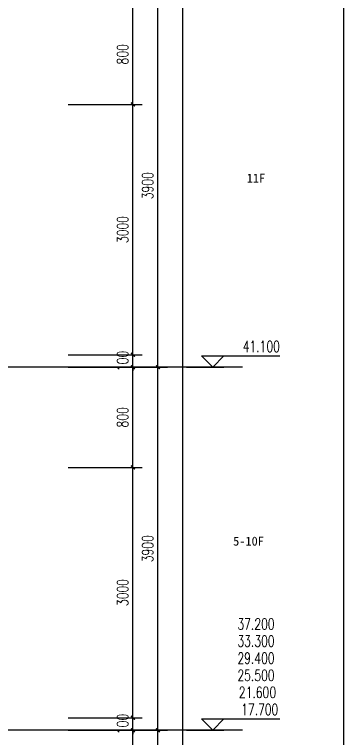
# Model space of a CAD drawing. Extents: x 1738711 to 2346805, y 1189731 to 2516152.
# Drawn here: x 1921000 to 1923631, y 1233528 to 1239312 of the extents above; entities that cross this region are included whole.
import ezdxf

# ---------------------------------------------------------------- set-up
doc = ezdxf.new("R2010")
doc.units = 0
doc.header["$LTSCALE"] = 1000
doc.header["$MEASUREMENT"] = 0
for name, color, linetype in [('DIM_ELEV', 3, 'Continuous'), ('DOTE', 1, 'Continuous'), ('PUB_DIM', 3, 'Continuous'), ('PUB_TEXT', 7, 'Continuous'), ('看线', 8, 'Continuous')]:
    doc.layers.add(name, color=color, linetype=linetype)
doc.styles.add('_TCH_DIM', font='SIMPLEX', dxfattribs={"bigfont": 'GBCBIG'})
doc.styles.add('_TCH_DIM_T3', font='SIMPLEX', dxfattribs={"width": 0.705882, "bigfont": 'GBCBIG'})
doc.styles.add('STW', font='simhei_0.ttf')
doc.dimstyles.new('_TCH_ARCH&&30', dxfattribs={"dimtxt": 89.25, "dimasz": 30, "dimexe": 75, "dimexo": 90, "dimgap": 37.875, "dimtad": 1, "dimdec": 0, "dimzin": 0, "dimdsep": 46, "dimtxsty": '_TCH_DIM_T3', "dimblk": 'ARCHTICK', "dimcen": 0.09, "dimclrt": 7, "dimazin": 2, "dimtfac": 1, "dimtdec": 0, "dimtix": 1, "dimtmove": 2, "dimatfit": 3, "dimfxl": 20, "dimtolj": 1, "dimtzin": 0, "dimarcsym": 0})

# ---------------------------------------------------------------- blocks, each defined once
blk = doc.blocks.new('_ArchTick')
at = {"color": 0, "linetype": 'ByBlock', "const_width": 0.4}
blk.add_lwpolyline([(-0.5, -0.5), (0.5, 0.5)], dxfattribs=at)
blk = doc.blocks.new('*D1136')
at = {"layer": 'Defpoints', "color": 0, "transparency": 16777216}
for p in [(1921338.1, 1233594.4), (1921947.2, 1233594.4), (1921338.1, 1232794.4)]:
    blk.add_point(p, dxfattribs=at)
at = {"layer": 'PUB_DIM', "color": 0, "lineweight": -2, "transparency": 16777216}
for p, q in [((1921428.1, 1233594.4), (1922022.2, 1233594.4)), ((1921947.2, 1232794.4), (1921947.2, 1233594.4)), ((1921428.1, 1232794.4), (1922022.2, 1232794.4))]:
    blk.add_line(p, q, dxfattribs=at)
at = {"layer": 'PUB_DIM', "color": 0, "lineweight": -2, "transparency": 16777216, "xscale": 30, "yscale": 30, "zscale": 30}
for p, rotation in [((1921947.2, 1233594.4), 90), ((1921947.2, 1232794.4), 270)]:
    blk.add_blockref('_ArchTick', p, dxfattribs=dict(at, rotation=rotation))
at = {"layer": 'PUB_DIM', "color": 7, "transparency": 16777216, "insert": (1921864.7, 1233194.4), "char_height": 89.25, "attachment_point": 5, "rotation": 90, "style": '_TCH_DIM_T3'}
blk.add_mtext('\\A1;800', dxfattribs=at)
blk = doc.blocks.new('*D1137')
at = {"layer": 'Defpoints', "color": 0, "transparency": 16777216}
for p in [(1921338.1, 1233694.4), (1921947.2, 1233694.4), (1921338.1, 1233594.4)]:
    blk.add_point(p, dxfattribs=at)
at = {"layer": 'PUB_DIM', "color": 0, "lineweight": -2, "transparency": 16777216}
for p, q in [((1921428.1, 1233694.4), (1922022.2, 1233694.4)), ((1921947.2, 1233694.4), (1921947.2, 1233724.4)), ((1921947.2, 1233594.4), (1921947.2, 1233694.4)), ((1921428.1, 1233594.4), (1922022.2, 1233594.4)), ((1921947.2, 1233594.4), (1921947.2, 1233564.4))]:
    blk.add_line(p, q, dxfattribs=at)
at = {"layer": 'PUB_DIM', "color": 0, "lineweight": -2, "transparency": 16777216, "xscale": 30, "yscale": 30, "zscale": 30}
for p, rotation in [((1921947.2, 1233694.4), 270), ((1921947.2, 1233594.4), 90)]:
    blk.add_blockref('_ArchTick', p, dxfattribs=dict(at, rotation=rotation))
at = {"layer": 'PUB_DIM', "color": 7, "transparency": 16777216, "insert": (1921864.7, 1233644.4), "char_height": 89.25, "attachment_point": 5, "rotation": 90, "style": '_TCH_DIM_T3'}
blk.add_mtext('\\A1;100', dxfattribs=at)
blk = doc.blocks.new('*D1138')
at = {"layer": 'Defpoints', "color": 0, "transparency": 16777216}
for p in [(1921338.1, 1235694.4), (1921947.2, 1235694.4), (1921338.1, 1233694.4)]:
    blk.add_point(p, dxfattribs=at)
at = {"layer": 'PUB_DIM', "color": 0, "lineweight": -2, "transparency": 16777216}
for p, q in [((1921428.1, 1235694.4), (1922022.2, 1235694.4)), ((1921947.2, 1233694.4), (1921947.2, 1235694.4)), ((1921428.1, 1233694.4), (1922022.2, 1233694.4))]:
    blk.add_line(p, q, dxfattribs=at)
at = {"layer": 'PUB_DIM', "color": 0, "lineweight": -2, "transparency": 16777216, "xscale": 30, "yscale": 30, "zscale": 30}
for p, rotation in [((1921947.2, 1235694.4), 90), ((1921947.2, 1233694.4), 270)]:
    blk.add_blockref('_ArchTick', p, dxfattribs=dict(at, rotation=rotation))
at = {"layer": 'PUB_DIM', "color": 7, "transparency": 16777216, "insert": (1921864.7, 1234694.4), "char_height": 89.25, "attachment_point": 5, "rotation": 90, "style": '_TCH_DIM_T3'}
blk.add_mtext('\\A1;3000', dxfattribs=at)
blk = doc.blocks.new('*D1139')
at = {"layer": 'Defpoints', "color": 0, "transparency": 16777216}
for p in [(1921338.1, 1236494.4), (1921947.2, 1236494.4), (1921338.1, 1235694.4)]:
    blk.add_point(p, dxfattribs=at)
at = {"layer": 'PUB_DIM', "color": 0, "lineweight": -2, "transparency": 16777216}
for p, q in [((1921428.1, 1236494.4), (1922022.2, 1236494.4)), ((1921947.2, 1235694.4), (1921947.2, 1236494.4)), ((1921428.1, 1235694.4), (1922022.2, 1235694.4))]:
    blk.add_line(p, q, dxfattribs=at)
at = {"layer": 'PUB_DIM', "color": 0, "lineweight": -2, "transparency": 16777216, "xscale": 30, "yscale": 30, "zscale": 30}
for p, rotation in [((1921947.2, 1236494.4), 90), ((1921947.2, 1235694.4), 270)]:
    blk.add_blockref('_ArchTick', p, dxfattribs=dict(at, rotation=rotation))
at = {"layer": 'PUB_DIM', "color": 7, "transparency": 16777216, "insert": (1921864.7, 1236094.4), "char_height": 89.25, "attachment_point": 5, "rotation": 90, "style": '_TCH_DIM_T3'}
blk.add_mtext('\\A1;800', dxfattribs=at)
blk = doc.blocks.new('*D1140')
at = {"layer": 'Defpoints', "color": 0, "transparency": 16777216}
for p in [(1921338.1, 1236594.4), (1921947.2, 1236594.4), (1921338.1, 1236494.4)]:
    blk.add_point(p, dxfattribs=at)
at = {"layer": 'PUB_DIM', "color": 0, "lineweight": -2, "transparency": 16777216}
for p, q in [((1921428.1, 1236594.4), (1922022.2, 1236594.4)), ((1921947.2, 1236594.4), (1921947.2, 1236624.4)), ((1921947.2, 1236494.4), (1921947.2, 1236594.4)), ((1921428.1, 1236494.4), (1922022.2, 1236494.4)), ((1921947.2, 1236494.4), (1921947.2, 1236464.4))]:
    blk.add_line(p, q, dxfattribs=at)
at = {"layer": 'PUB_DIM', "color": 0, "lineweight": -2, "transparency": 16777216, "xscale": 30, "yscale": 30, "zscale": 30}
for p, rotation in [((1921947.2, 1236594.4), 270), ((1921947.2, 1236494.4), 90)]:
    blk.add_blockref('_ArchTick', p, dxfattribs=dict(at, rotation=rotation))
at = {"layer": 'PUB_DIM', "color": 7, "transparency": 16777216, "insert": (1921864.7, 1236544.4), "char_height": 89.25, "attachment_point": 5, "rotation": 90, "style": '_TCH_DIM_T3'}
blk.add_mtext('\\A1;100', dxfattribs=at)
blk = doc.blocks.new('*D1141')
at = {"layer": 'Defpoints', "color": 0, "transparency": 16777216}
for p in [(1921338.1, 1238594.4), (1921947.2, 1238594.4), (1921338.1, 1236594.4)]:
    blk.add_point(p, dxfattribs=at)
at = {"layer": 'PUB_DIM', "color": 0, "lineweight": -2, "transparency": 16777216}
for p, q in [((1921428.1, 1238594.4), (1922022.2, 1238594.4)), ((1921947.2, 1236594.4), (1921947.2, 1238594.4)), ((1921428.1, 1236594.4), (1922022.2, 1236594.4))]:
    blk.add_line(p, q, dxfattribs=at)
at = {"layer": 'PUB_DIM', "color": 0, "lineweight": -2, "transparency": 16777216, "xscale": 30, "yscale": 30, "zscale": 30}
for p, rotation in [((1921947.2, 1238594.4), 90), ((1921947.2, 1236594.4), 270)]:
    blk.add_blockref('_ArchTick', p, dxfattribs=dict(at, rotation=rotation))
at = {"layer": 'PUB_DIM', "color": 7, "transparency": 16777216, "insert": (1921864.7, 1237594.4), "char_height": 89.25, "attachment_point": 5, "rotation": 90, "style": '_TCH_DIM_T3'}
blk.add_mtext('\\A1;3000', dxfattribs=at)
blk = doc.blocks.new('*D1142')
at = {"layer": 'Defpoints', "color": 0, "transparency": 16777216}
for p in [(1921338.1, 1239394.4), (1921947.2, 1239394.4), (1921338.1, 1238594.4)]:
    blk.add_point(p, dxfattribs=at)
at = {"layer": 'PUB_DIM', "color": 0, "lineweight": -2, "transparency": 16777216}
for p, q in [((1921428.1, 1239394.4), (1922022.2, 1239394.4)), ((1921947.2, 1238594.4), (1921947.2, 1239394.4)), ((1921428.1, 1238594.4), (1922022.2, 1238594.4))]:
    blk.add_line(p, q, dxfattribs=at)
at = {"layer": 'PUB_DIM', "color": 0, "lineweight": -2, "transparency": 16777216, "xscale": 30, "yscale": 30, "zscale": 30}
for p, rotation in [((1921947.2, 1239394.4), 90), ((1921947.2, 1238594.4), 270)]:
    blk.add_blockref('_ArchTick', p, dxfattribs=dict(at, rotation=rotation))
at = {"layer": 'PUB_DIM', "color": 7, "transparency": 16777216, "insert": (1921864.7, 1238994.4), "char_height": 89.25, "attachment_point": 5, "rotation": 90, "style": '_TCH_DIM_T3'}
blk.add_mtext('\\A1;800', dxfattribs=at)
blk = doc.blocks.new('*D1148')
at = {"layer": 'Defpoints', "color": 0, "transparency": 16777216}
for p in [(1921338.1, 1233594.4), (1922147.2, 1233594.4), (1921338.1, 1230694.4)]:
    blk.add_point(p, dxfattribs=at)
at = {"layer": 'PUB_DIM', "color": 0, "lineweight": -2, "transparency": 16777216}
for p, q in [((1921428.1, 1233594.4), (1922222.2, 1233594.4)), ((1922147.2, 1230694.4), (1922147.2, 1233594.4)), ((1921428.1, 1230694.4), (1922222.2, 1230694.4))]:
    blk.add_line(p, q, dxfattribs=at)
at = {"layer": 'PUB_DIM', "color": 0, "lineweight": -2, "transparency": 16777216, "xscale": 30, "yscale": 30, "zscale": 30}
for p, rotation in [((1922147.2, 1233594.4), 90), ((1922147.2, 1230694.4), 270)]:
    blk.add_blockref('_ArchTick', p, dxfattribs=dict(at, rotation=rotation))
at = {"layer": 'PUB_DIM', "color": 7, "transparency": 16777216, "insert": (1922064.7, 1232144.4), "char_height": 89.25, "attachment_point": 5, "rotation": 90, "style": '_TCH_DIM_T3'}
blk.add_mtext('\\A1;3900', dxfattribs=at)
blk = doc.blocks.new('*D1149')
at = {"layer": 'Defpoints', "color": 0, "transparency": 16777216}
for p in [(1921338.1, 1236494.4), (1922147.2, 1236494.4), (1921338.1, 1233594.4)]:
    blk.add_point(p, dxfattribs=at)
at = {"layer": 'PUB_DIM', "color": 0, "lineweight": -2, "transparency": 16777216}
for p, q in [((1921428.1, 1236494.4), (1922222.2, 1236494.4)), ((1922147.2, 1233594.4), (1922147.2, 1236494.4)), ((1921428.1, 1233594.4), (1922222.2, 1233594.4))]:
    blk.add_line(p, q, dxfattribs=at)
at = {"layer": 'PUB_DIM', "color": 0, "lineweight": -2, "transparency": 16777216, "xscale": 30, "yscale": 30, "zscale": 30}
for p, rotation in [((1922147.2, 1236494.4), 90), ((1922147.2, 1233594.4), 270)]:
    blk.add_blockref('_ArchTick', p, dxfattribs=dict(at, rotation=rotation))
at = {"layer": 'PUB_DIM', "color": 7, "transparency": 16777216, "insert": (1922064.7, 1235044.4), "char_height": 89.25, "attachment_point": 5, "rotation": 90, "style": '_TCH_DIM_T3'}
blk.add_mtext('\\A1;3900', dxfattribs=at)
blk = doc.blocks.new('*D1150')
at = {"layer": 'Defpoints', "color": 0, "transparency": 16777216}
for p in [(1921338.1, 1239394.4), (1922147.2, 1239394.4), (1921338.1, 1236494.4)]:
    blk.add_point(p, dxfattribs=at)
at = {"layer": 'PUB_DIM', "color": 0, "lineweight": -2, "transparency": 16777216}
for p, q in [((1921428.1, 1239394.4), (1922222.2, 1239394.4)), ((1922147.2, 1236494.4), (1922147.2, 1239394.4)), ((1921428.1, 1236494.4), (1922222.2, 1236494.4))]:
    blk.add_line(p, q, dxfattribs=at)
at = {"layer": 'PUB_DIM', "color": 0, "lineweight": -2, "transparency": 16777216, "xscale": 30, "yscale": 30, "zscale": 30}
for p, rotation in [((1922147.2, 1239394.4), 90), ((1922147.2, 1236494.4), 270)]:
    blk.add_blockref('_ArchTick', p, dxfattribs=dict(at, rotation=rotation))
at = {"layer": 'PUB_DIM', "color": 7, "transparency": 16777216, "insert": (1922064.7, 1237944.4), "char_height": 89.25, "attachment_point": 5, "rotation": 90, "style": '_TCH_DIM_T3'}
blk.add_mtext('\\A1;3900', dxfattribs=at)
blk = doc.blocks.new('*D1152')
at = {"layer": 'Defpoints', "color": 0, "transparency": 16777216}
for p in [(1921338.1, 1242394.4), (1922347.2, 1242394.4), (1921338.1, 1221594.4)]:
    blk.add_point(p, dxfattribs=at)
at = {"layer": 'PUB_DIM', "color": 0, "lineweight": -2, "transparency": 16777216}
for p, q in [((1921428.1, 1242394.4), (1922422.2, 1242394.4)), ((1922347.2, 1221594.4), (1922347.2, 1242394.4)), ((1921428.1, 1221594.4), (1922422.2, 1221594.4))]:
    blk.add_line(p, q, dxfattribs=at)
at = {"layer": 'PUB_DIM', "color": 0, "lineweight": -2, "transparency": 16777216, "xscale": 30, "yscale": 30, "zscale": 30}
for p, rotation in [((1922347.2, 1242394.4), 90), ((1922347.2, 1221594.4), 270)]:
    blk.add_blockref('_ArchTick', p, dxfattribs=dict(at, rotation=rotation))
at = {"layer": 'PUB_DIM', "color": 7, "transparency": 16777216, "insert": (1922264.7, 1231994.4), "char_height": 89.25, "attachment_point": 5, "rotation": 90, "style": '_TCH_DIM_T3'}
blk.add_mtext('\\A1;48300', dxfattribs=at)

msp = doc.modelspace()

# ---------------------------------------------------------------- linework, layer by layer
at = {"layer": 'DIM_ELEV'}
for p, q in [((1922585.1, 1236494.4), (1922495.1, 1236584.4)), ((1922495.1, 1236584.4), (1923121.5, 1236584.4)), ((1922585.1, 1236494.4), (1922675.1, 1236584.4)), ((1922375.1, 1236494.4), (1922675.1, 1236494.4)), ((1922585.1, 1233594.4), (1922495.1, 1233684.4)), ((1922495.1, 1233684.4), (1923121.5, 1233684.4)), ((1922585.1, 1233594.4), (1922675.1, 1233684.4)), ((1922375.1, 1233594.4), (1922675.1, 1233594.4))]:
    msp.add_line(p, q, dxfattribs=at)
at = {"layer": 'DOTE'}
for p, q in [((1922822.8, 1236494.4), (1916828.3, 1236494.4)), ((1922822.8, 1233594.4), (1916828.3, 1233594.4))]:
    msp.add_line(p, q, dxfattribs=at)
at = {"layer": '看线'}
msp.add_line((1923630.8, 1242881.6), (1923630.8, 1220651.6), dxfattribs=at)

# ---------------------------------------------------------------- texts
at = {"style": 'STW'}
for s, p in [('11F', (1922857.2, 1237969.1)), ('5-10F', (1922748.6, 1235069.1))]:
    msp.add_text(s, height=72.1, dxfattribs=at).set_placement(p)
at = {"layer": 'PUB_TEXT', "color": 7, "style": '_TCH_DIM', "width": 0.705882}
for s, p in [('41.100', (1922824.5, 1236615.9)), ('37.200', (1922782.5, 1234398.4)), ('33.300', (1922782.5, 1234261.9)), ('29.400', (1922782.5, 1234125.4)), ('25.500', (1922782.5, 1233988.9)), ('21.600', (1922794.5, 1233852.4)), ('17.700', (1922812.5, 1233715.9))]:
    msp.add_text(s, height=89.25, dxfattribs=at).set_placement(p)

# ---------------------------------------------------------------- dimensions: what is measured, and where the dimension line sits
at = {"layer": 'PUB_DIM'}
for p1, p2, distance, text, picture, middle in [((1921338.1, 1221594.4), (1921338.1, 1242394.4), -1009.1, '48300', '*D1152', (1922264.7, 1231994.4)), ((1921338.1, 1236494.4), (1921338.1, 1239394.4), -809.1, '3900', '*D1150', (1922064.7, 1237944.4)), ((1921338.1, 1236594.4), (1921338.1, 1238594.4), -609.1, '3000', '*D1141', (1921864.7, 1237594.4)), ((1921338.1, 1233594.4), (1921338.1, 1236494.4), -809.1, '3900', '*D1149', (1922064.7, 1235044.4)), ((1921338.1, 1233694.4), (1921338.1, 1235694.4), -609.1, '3000', '*D1138', (1921864.7, 1234694.4)), ((1921338.1, 1230694.4), (1921338.1, 1233594.4), -809.1, '3900', '*D1148', (1922064.7, 1232144.4))]:
    dim = msp.add_aligned_dim(p1=p1, p2=p2, distance=distance, text=text, dimstyle='_TCH_ARCH&&30', dxfattribs=at)
    dim.commit()
    dim.dimension.update_dxf_attribs({"geometry": picture, "text_midpoint": middle})
for p1, p2, picture, middle in [((1921338.1, 1238594.4), (1921338.1, 1239394.4), '*D1142', (1921864.7, 1238994.4)), ((1921338.1, 1236494.4), (1921338.1, 1236594.4), '*D1140', (1921864.7, 1236544.4)), ((1921338.1, 1235694.4), (1921338.1, 1236494.4), '*D1139', (1921864.7, 1236094.4)), ((1921338.1, 1233594.4), (1921338.1, 1233694.4), '*D1137', (1921864.7, 1233644.4)), ((1921338.1, 1232794.4), (1921338.1, 1233594.4), '*D1136', (1921864.7, 1233194.4))]:
    dim = msp.add_aligned_dim(p1=p1, p2=p2, distance=-609.1, dimstyle='_TCH_ARCH&&30', dxfattribs=at)
    dim.commit()
    dim.dimension.update_dxf_attribs({"geometry": picture, "text_midpoint": middle})

doc.saveas('drawing.dxf')
